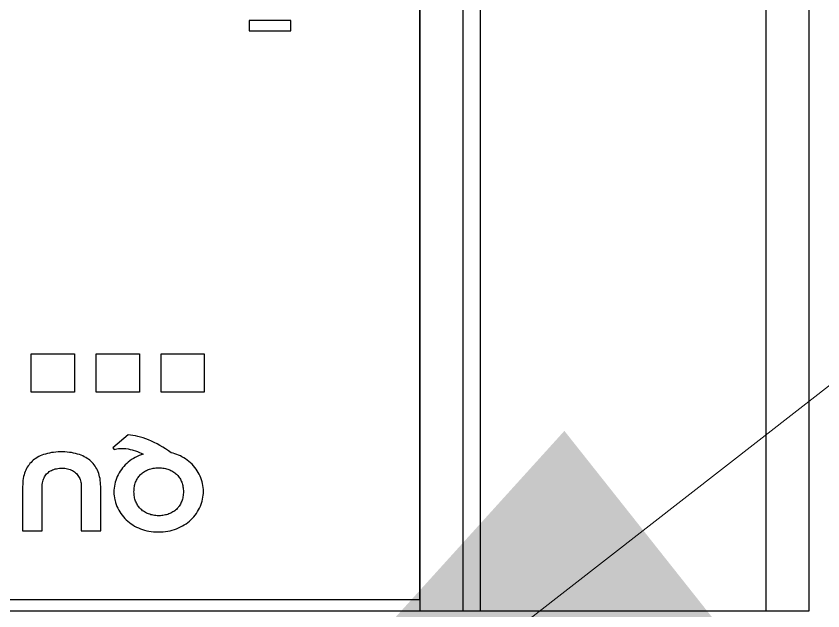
# Paper-space layout '2 DOOR PANEL LAYOUT - A1 Sheet' of a CAD drawing. Extents: x 50 to 825, y 22 to 486.
# Drawn here: x 434.412 to 439.266, y 333.737 to 337.318 of the extents above; entities that cross this region are included whole.
import ezdxf

# ---------------------------------------------------------------- set-up
doc = ezdxf.new("R2010")
doc.units = 0
doc.layers.add('N-ANNO-TEXT', color=2, linetype='Continuous', lineweight=18)
doc.layers.add('N-EQPM', color=3, linetype='Continuous', lineweight=25)

psp = doc.layouts.new('2 DOOR PANEL LAYOUT - A1 Sheet')

# ---------------------------------------------------------------- linework, layer by layer
at = {"layer": 'N-ANNO-TEXT'}
psp.add_lwpolyline([(434.7306, 331.5294), (440.0535, 335.6764), (442.566, 335.6758)], dxfattribs=at)
psp.add_solid([(438.6174, 333.6764), (434.7306, 331.5294), (437.711, 334.8209)], dxfattribs=at)
at = {"layer": 'N-EQPM', "linetype": 'Continuous'}
for p, q in [((436.8423, 333.7369), (436.8423, 341.5454)), ((437.1026, 333.7369), (437.1026, 341.5454)), ((438.9246, 333.7369), (438.9246, 341.5454)), ((439.1849, 333.7369), (439.1849, 341.5454)), ((436.8386, 341.4814), (436.8386, 333.8029)), ((437.2067, 333.7369), (437.2067, 337.3809)), ((436.8386, 333.8029), (423.8203, 333.8029)), ((422.2664, 333.7369), (439.1849, 333.7369))]:
    psp.add_line(p, q, dxfattribs=at)
for points in [[(436.0642, 337.2926), (435.8137, 337.2926), (435.8137, 337.2302), (436.0642, 337.2302)], [(434.7632, 335.0546), (434.5029, 335.0546), (434.5029, 335.2842), (434.7632, 335.2842)], [(435.1536, 335.0546), (434.8933, 335.0546), (434.8933, 335.2842), (435.1536, 335.2842)], [(435.544, 335.0546), (435.2838, 335.0546), (435.2838, 335.2842), (435.544, 335.2842)], [(435.5309, 334.3975), (435.5338, 334.4092), (435.5361, 334.4209), (435.5377, 334.4327), (435.5386, 334.4444), (435.5389, 334.456), (435.5386, 334.468), (435.5377, 334.48), (435.5361, 334.4918), (435.5339, 334.5034), (435.5311, 334.5149), (435.5277, 334.5263), (435.5237, 334.5375), (435.5191, 334.5485), (435.5139, 334.5594), (435.5081, 334.57), (435.5016, 334.5805), (435.4946, 334.5907), (435.487, 334.6006), (435.4789, 334.6102), (435.4702, 334.6194), (435.4611, 334.6283), (435.4514, 334.6367), (435.4414, 334.6447), (435.431, 334.6521), (435.4203, 334.659), (435.4094, 334.6653), (435.4003, 334.6699), (435.3892, 334.675), (435.3782, 334.6793), (435.3673, 334.683), (435.3565, 334.6859), (435.3461, 334.6881), (435.3457, 334.6883), (435.3287, 334.7005), (435.3116, 334.7121), (435.2944, 334.723), (435.2771, 334.7331), (435.2599, 334.7425), (435.2429, 334.7512), (435.226, 334.759), (435.2092, 334.7661), (435.1928, 334.7724), (435.1766, 334.778), (435.1606, 334.7828), (435.145, 334.7869), (435.1297, 334.7903), (435.1147, 334.7929), (435.1001, 334.7949), (435.0858, 334.7962), (434.9942, 334.7184), (435.0018, 334.7087), (435.0097, 334.711), (435.0185, 334.7129), (435.0279, 334.7142), (435.0381, 334.715), (435.049, 334.7152), (435.0605, 334.7148), (435.0726, 334.7138), (435.0851, 334.7121), (435.0979, 334.7097), (435.1109, 334.7066), (435.117, 334.7049), (435.1298, 334.7009), (435.1421, 334.6964), (435.1539, 334.6914), (435.165, 334.6861), (435.1753, 334.6805), (435.1632, 334.6764), (435.1513, 334.6718), (435.1397, 334.6666), (435.1283, 334.6609), (435.1174, 334.6546), (435.1067, 334.6478), (435.0965, 334.6405), (435.0866, 334.6326), (435.0772, 334.6243), (435.0682, 334.6156), (435.0597, 334.6064), (435.0526, 334.598), (435.0451, 334.5881), (435.0381, 334.5779), (435.0316, 334.5674), (435.0258, 334.5566), (435.0205, 334.5456), (435.0158, 334.5343), (435.0117, 334.5229), (435.0083, 334.5113), (435.0055, 334.4996), (435.0033, 334.4877), (435.0017, 334.4758), (435.0007, 334.4638), (435.0004, 334.4518), (435.0007, 334.4406), (435.0017, 334.4292), (435.0033, 334.4176), (435.0056, 334.406), (435.0068, 334.4008), (435.01, 334.3891), (435.0139, 334.3776), (435.0184, 334.3661), (435.0235, 334.3549), (435.0291, 334.3439), (435.0354, 334.3331), (435.0422, 334.3227), (435.0495, 334.3126), (435.0573, 334.303), (435.0656, 334.2937), (435.0744, 334.2848), (435.0836, 334.2764), (435.0932, 334.2685), (435.1033, 334.2611), (435.1137, 334.2541), (435.1245, 334.2476), (435.1358, 334.2417), (435.1474, 334.2362), (435.1593, 334.2313), (435.1717, 334.2269), (435.1844, 334.2231), (435.1974, 334.2198), (435.2109, 334.2171), (435.2247, 334.215), (435.2388, 334.2134), (435.2534, 334.2125), (435.2683, 334.2122), (435.2829, 334.2125), (435.2973, 334.2134), (435.3113, 334.215), (435.325, 334.2171), (435.3385, 334.2199), (435.3516, 334.2232), (435.3644, 334.2271), (435.3769, 334.2315), (435.389, 334.2365), (435.4008, 334.242), (435.4123, 334.2481), (435.4233, 334.2547), (435.434, 334.2618), (435.4443, 334.2693), (435.4541, 334.2774), (435.4635, 334.2859), (435.4724, 334.2948), (435.4809, 334.3041), (435.4888, 334.3139), (435.4963, 334.324), (435.5032, 334.3344), (435.5095, 334.3451), (435.5152, 334.3561), (435.5204, 334.3673), (435.5233, 334.3744), (435.5274, 334.3859)], [(434.5868, 334.5503), (434.5909, 334.556), (434.5955, 334.5614), (434.6004, 334.5664), (434.6058, 334.571), (434.6115, 334.5753), (434.6176, 334.5793), (434.6242, 334.5829), (434.6311, 334.5861), (434.6385, 334.5889), (434.6463, 334.5913), (434.6545, 334.5932), (434.6632, 334.5948), (434.6721, 334.5958), (434.6815, 334.5964), (434.6871, 334.5965), (434.6955, 334.5962), (434.7045, 334.5955), (434.7132, 334.5943), (434.7215, 334.5926), (434.7295, 334.5904), (434.7372, 334.5878), (434.7444, 334.5848), (434.7512, 334.5814), (434.7577, 334.5775), (434.7637, 334.5733), (434.7694, 334.5688), (434.7746, 334.5639), (434.7794, 334.5586), (434.7838, 334.5531), (434.7878, 334.5471), (434.7914, 334.5409), (434.7945, 334.5344), (434.7972, 334.5275), (434.7994, 334.5203), (434.8011, 334.5128), (434.8024, 334.505), (434.8032, 334.4968), (434.8034, 334.4884), (434.8034, 334.2184), (434.9205, 334.2184), (434.9205, 334.4856), (434.9203, 334.4984), (434.9195, 334.5107), (434.9182, 334.5224), (434.9165, 334.5337), (434.9143, 334.5446), (434.9116, 334.5549), (434.9086, 334.5649), (434.9051, 334.5744), (434.9012, 334.5836), (434.8991, 334.588), (434.8968, 334.5923), (434.8921, 334.6007), (434.887, 334.6087), (434.8815, 334.6164), (434.8755, 334.6237), (434.8692, 334.6306), (434.8624, 334.6373), (434.8552, 334.6436), (434.8476, 334.6495), (434.8396, 334.6551), (434.8311, 334.6604), (434.8221, 334.6654), (434.8127, 334.67), (434.8027, 334.6743), (434.7923, 334.6781), (434.7813, 334.6816), (434.7699, 334.6848), (434.7579, 334.6875), (434.7453, 334.6897), (434.7322, 334.6916), (434.7185, 334.693), (434.7042, 334.6938), (434.6894, 334.6942), (434.6857, 334.6942), (434.6807, 334.6942), (434.6657, 334.6938), (434.6513, 334.6929), (434.6374, 334.6915), (434.6242, 334.6897), (434.6116, 334.6874), (434.5996, 334.6847), (434.5882, 334.6816), (434.5773, 334.6781), (434.5669, 334.6743), (434.5571, 334.6701), (434.5477, 334.6656), (434.5389, 334.6607), (434.5305, 334.6555), (434.5226, 334.6499), (434.5151, 334.6441), (434.5081, 334.6379), (434.5014, 334.6313), (434.4952, 334.6244), (434.4894, 334.6172), (434.4839, 334.6096), (434.4789, 334.6016), (434.4742, 334.5933), (434.47, 334.5846), (434.468, 334.58), (434.4661, 334.5754), (434.4627, 334.5658), (434.4596, 334.5557), (434.457, 334.5452), (434.4548, 334.5342), (434.4531, 334.5227), (434.4518, 334.5107), (434.4511, 334.4981), (434.4508, 334.4849), (434.4508, 334.2184), (434.5679, 334.2184), (434.5679, 334.4801), (434.5682, 334.4897), (434.569, 334.4989), (434.5702, 334.5075), (434.5719, 334.5157), (434.5741, 334.5235), (434.5766, 334.5308), (434.5796, 334.5377), (434.583, 334.5442)], [(435.4059, 334.3909), (435.4031, 334.3848), (435.4, 334.379), (435.3966, 334.3733), (435.393, 334.3679), (435.3891, 334.3626), (435.3871, 334.3601), (435.385, 334.3576), (435.3807, 334.3528), (435.3761, 334.3483), (435.3712, 334.3439), (435.3661, 334.3398), (435.3608, 334.336), (435.3553, 334.3324), (435.3495, 334.329), (435.3435, 334.3259), (435.3373, 334.323), (435.3308, 334.3204), (435.3241, 334.3181), (435.3173, 334.316), (435.3101, 334.3143), (435.3028, 334.3128), (435.2953, 334.3116), (435.2876, 334.3108), (435.2796, 334.3102), (435.2715, 334.31), (435.2696, 334.31), (435.2676, 334.31), (435.2597, 334.3102), (435.2519, 334.3108), (435.2443, 334.3117), (435.2368, 334.3129), (435.2295, 334.3144), (435.2223, 334.3162), (435.2154, 334.3183), (435.2087, 334.3207), (435.2022, 334.3233), (435.1959, 334.3262), (435.1898, 334.3293), (435.184, 334.3328), (435.1784, 334.3364), (435.1731, 334.3403), (435.168, 334.3444), (435.1631, 334.3487), (435.1585, 334.3533), (435.1541, 334.358), (435.15, 334.363), (435.1462, 334.3682), (435.1426, 334.3736), (435.1392, 334.3792), (435.1362, 334.385), (435.1334, 334.391), (435.1308, 334.3972), (435.1286, 334.4036), (435.1266, 334.4103), (435.1249, 334.4171), (435.1235, 334.4242), (435.1224, 334.4314), (435.1216, 334.4389), (435.1211, 334.4467), (435.1209, 334.4546), (435.1211, 334.4625), (435.1216, 334.4702), (435.1224, 334.4777), (435.1235, 334.485), (435.1249, 334.4921), (435.1266, 334.4989), (435.1286, 334.5055), (435.1308, 334.5119), (435.1334, 334.5182), (435.1362, 334.5242), (435.1392, 334.5299), (435.1426, 334.5355), (435.1462, 334.5409), (435.15, 334.5461), (435.1541, 334.551), (435.1585, 334.5557), (435.1631, 334.5603), (435.1679, 334.5646), (435.173, 334.5686), (435.1783, 334.5725), (435.1839, 334.5761), (435.1897, 334.5794), (435.1958, 334.5826), (435.2021, 334.5854), (435.2086, 334.588), (435.2153, 334.5904), (435.2222, 334.5924), (435.2294, 334.5942), (435.2367, 334.5957), (435.2443, 334.5969), (435.252, 334.5977), (435.2599, 334.5983), (435.2679, 334.5985), (435.2696, 334.5985), (435.2712, 334.5985), (435.2794, 334.5983), (435.2874, 334.5977), (435.2952, 334.5969), (435.3027, 334.5957), (435.3101, 334.5943), (435.3172, 334.5925), (435.3241, 334.5905), (435.3308, 334.5882), (435.3373, 334.5856), (435.3435, 334.5828), (435.3496, 334.5797), (435.3553, 334.5763), (435.3609, 334.5727), (435.3662, 334.5689), (435.3713, 334.5648), (435.3761, 334.5605), (435.3807, 334.556), (435.3851, 334.5512), (435.3892, 334.5462), (435.393, 334.541), (435.3967, 334.5356), (435.4, 334.53), (435.4031, 334.5242), (435.4059, 334.5181), (435.4085, 334.5119), (435.4107, 334.5054), (435.4127, 334.4987), (435.4144, 334.4919), (435.4158, 334.4848), (435.417, 334.4776), (435.4178, 334.4701), (435.4182, 334.4624), (435.4184, 334.4546), (435.4182, 334.4468), (435.4178, 334.4391), (435.417, 334.4316), (435.4158, 334.4243), (435.4144, 334.4173), (435.4127, 334.4104), (435.4107, 334.4037), (435.4084, 334.3972)]]:
    psp.add_lwpolyline(points, close=True, dxfattribs=at)

doc.saveas('drawing.dxf')
